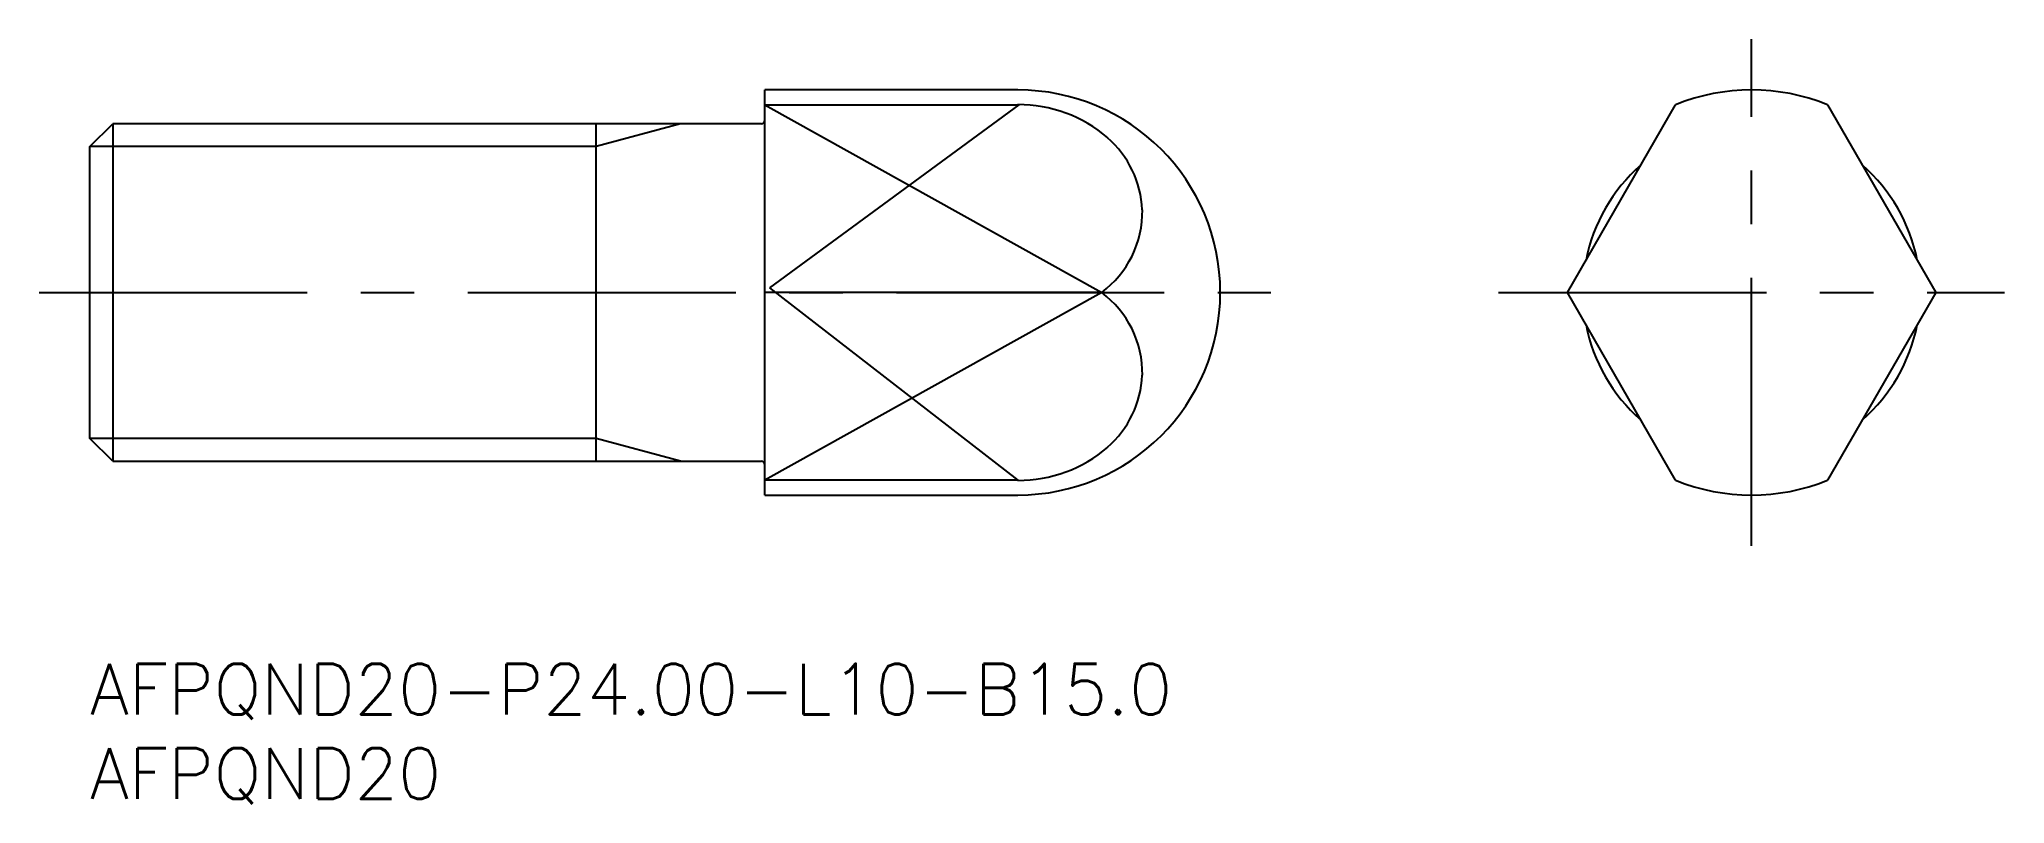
# Model space of a CAD drawing. Extents: x -3 to 113, y -8 to 37.
import ezdxf

# ---------------------------------------------------------------- set-up
doc = ezdxf.new("R2010")
doc.units = 0
doc.header["$LTSCALE"] = 0.5
doc.linetypes.add('CENTER', pattern=[50.8, 31.75, -6.35, 6.35, -6.35])
for name, color, linetype in [('MSM_CENTER', 1, 'CENTER'), ('MSM_CONTINUOUS', 7, 'CONTINUOUS'), ('MSM_NARROW', 5, 'CONTINUOUS'), ('MSM_PART_NUMBER', 7, 'CONTINUOUS')]:
    doc.layers.add(name, color=color, linetype=linetype)
doc.styles.get("Standard").update_dxf_attribs({"font": 'txt.shx', "height": 1, "bigfont": 'bigfont.shx'})

# ---------------------------------------------------------------- blocks, each defined once
blk = doc.blocks.new('*U11')
at = {"layer": 'MSM_PART_NUMBER'}
blk.add_text('AFPQND20-P24.00-L10-B15.0', height=3, dxfattribs=at).set_placement((0, -3))
blk = doc.blocks.new('*U12')
at = {"layer": 'MSM_PART_NUMBER'}
blk.add_text('AFPQND20', height=3, dxfattribs=at).set_placement((0, -8))

msp = doc.modelspace()

# ---------------------------------------------------------------- linework, layer by layer
at = {"layer": 'MSM_CENTER'}
for p, q in [((98.49, 7), (98.49, 37)), ((-3, 22), (70, 22)), ((83.49, 22), (113.49, 22))]:
    msp.add_line(p, q, dxfattribs=at)
at = {"layer": 'MSM_CONTINUOUS'}
for p, q in [((55, 34), (40, 34)), ((40, 10), (40, 34)), ((40, 33.12), (55, 33.12)), ((87.57, 22), (93.99, 33.12)), ((102.99, 33.12), (109.41, 22)), ((0, 30.65), (1.35, 32)), ((1.35, 32), (1.35, 12)), ((39.8, 32), (1.35, 32)), ((30, 12), (30, 32)), ((0, 13.35), (0, 30.65)), ((59.97, 22), (40, 22)), ((93.99, 10.88), (87.57, 22)), ((109.41, 22), (102.99, 10.88)), ((1.35, 12), (0, 13.35)), ((1.35, 12), (39.8, 12)), ((55, 10.88), (40, 10.88)), ((40, 10), (55, 10))]:
    msp.add_line(p, q, dxfattribs=at)
for centre, radius, start, end in [((55, 22), 12, 270, 90), ((98.49, 22), 12, 67.9757, 112.0243), ((55.05, 25.05), 8.08, 49.2498, 90.3197), ((39.8, 32.2), 0.2, 270, 0), ((56.37, 26.63), 6.01, 2.5752, 49.0207), ((98.49, 22), 10, 131.0719, 168.9281), ((98.49, 22), 10, 11.0719, 48.9281), ((56.45, 26.78), 5.93, 306.3946, 1.1637), ((56.45, 17.22), 5.93, 358.8363, 53.6054), ((98.49, 22), 10, 191.0719, 228.9281), ((98.49, 22), 10, 311.0719, 348.9281), ((56.37, 17.37), 6.01, 310.9793, 357.4248), ((55.05, 18.95), 8.08, 269.6803, 310.7502), ((39.8, 11.8), 0.2, 0, 90), ((98.49, 22), 12, 247.9757, 292.0243)]:
    msp.add_arc(centre, radius, start, end, dxfattribs=at)
at = {"layer": 'MSM_NARROW'}
for p, q in [((40, 33.12), (59.97, 22)), ((55.05, 33.12), (40.28, 22.28)), ((35, 32), (30, 30.65)), ((30, 30.65), (0, 30.65)), ((40.28, 22.28), (55, 10.88)), ((59.97, 22), (40, 10.88)), ((30, 13.35), (0, 13.35)), ((35, 12), (30, 13.35))]:
    msp.add_line(p, q, dxfattribs=at)

# ---------------------------------------------------------------- block references
at = {"layer": 'MSM_CONTINUOUS'}
for name in ['*U11', '*U12']:
    msp.add_blockref(name, (0, 0), dxfattribs=at)

doc.saveas('drawing.dxf')
